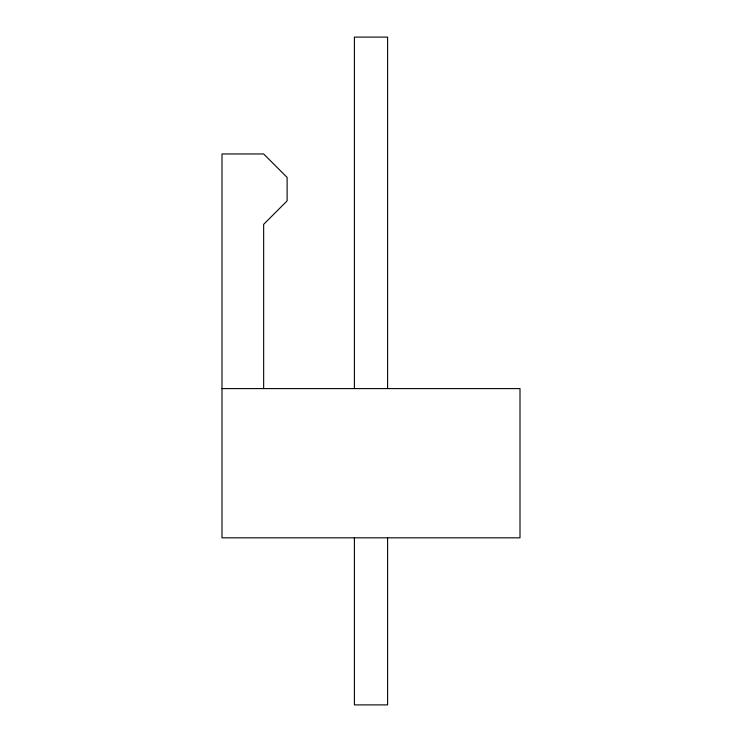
<?xml version="1.0" encoding="UTF-8"?>
<svg xmlns="http://www.w3.org/2000/svg" width="742" height="742" viewBox="0 0 742 742"><rect width="100%" height="100%" fill="white"/><g stroke="black" fill="none" stroke-linecap="round" stroke-linejoin="round"><path stroke-width="1.11" d="M221.997 388.595L520.003 388.595L520.003 537.829L221.997 537.829L221.997 153.956L263.651 153.956L287.117 177.421L287.117 200.878L263.651 224.344L263.651 388.595M387.593 388.595L387.593 37.1L354.407 37.1L354.407 388.595M387.593 537.829L387.593 704.9L354.407 704.9L354.407 537.829"/></g></svg>
